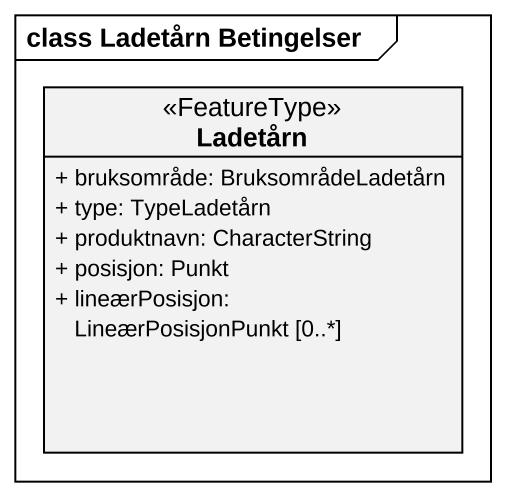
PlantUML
@startuml
mainframe class Ladetårn Betingelser
hide circle
hide empty members
skinparam classAttributeIconSize 0
class Ladetårn <<FeatureType>> {
  + bruksområde: BruksområdeLadetårn
  + type: TypeLadetårn
  + produktnavn: CharacterString
  + posisjon: Punkt
  + lineærPosisjon: LineærPosisjonPunkt [0..*]
}
@enduml
